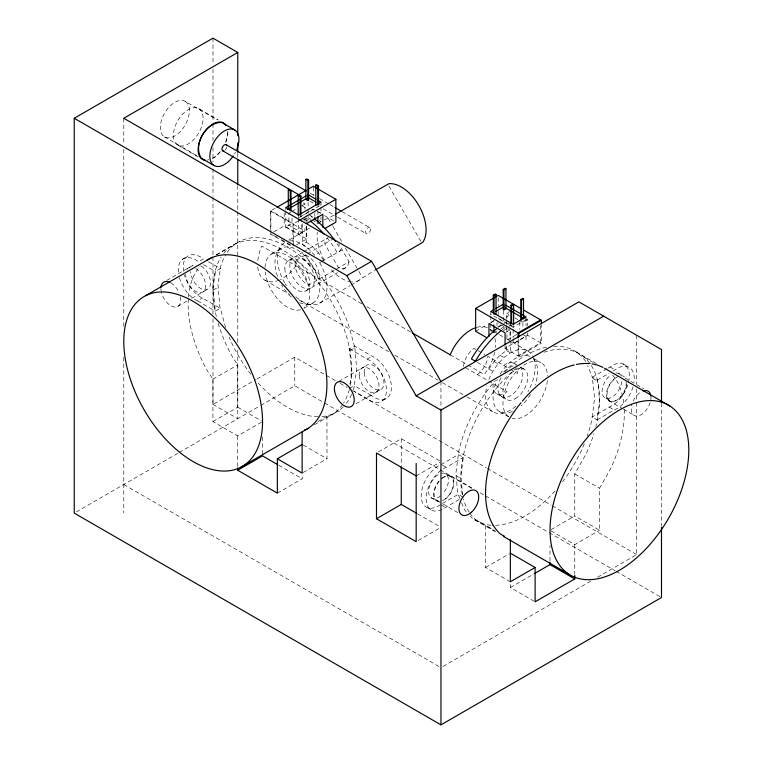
<?xml version="1.0" encoding="UTF-8"?>
<svg xmlns="http://www.w3.org/2000/svg" width="763" height="763" viewBox="0 0 763 763"><rect width="100%" height="100%" fill="white"/><g stroke="black" fill="none" stroke-linecap="round" stroke-linejoin="round"><path stroke-width="0.57" stroke-dasharray="3.81 2.86" d="M261.556 422.13L237.703 435.902L212.925 421.596L212.925 379.192L208.471 372.668A98.122 56.653 60 0 1 188.347 298.257M212.925 421.596L237.77 407.251L237.77 364.848L233.316 358.324A98.122 56.653 60 0 1 218.104 323.092M510.342 581.788L485.564 567.481L485.564 525.43L493.69 529.884M534.129 601.244L510.342 587.51L510.342 582.77M549.989 561.072L549.989 545.679M624.268 409.693A98.122 56.653 -60 0 1 610.495 468.959L599.546 488.234L599.546 530.285L574.768 515.979L574.768 473.928L585.717 454.653A98.122 56.653 -60 0 0 593.929 433.498M227.603 131.494L227.584 135.137L225.438 142.719M463.532 366.555L463.723 364.714A17.52 10.119 -60 0 1 472.45 349.521L474.042 348.348L477.123 350.122M493.27 383.722L493.051 385.82A17.52 10.119 -60 0 0 505.488 392.878L507.099 391.705L464.524 367.127M334.204 238.38L294.976 261.032L295.195 266.831A17.52 10.119 60 0 0 307.203 284.303L308.815 284.981L349.063 261.747L338.686 243.778M349.063 261.747L347.642 266.115L341.605 270.312M440.251 504.782A24.53 14.163 -60 0 1 421.195 495.225A24.53 14.163 -60 0 1 441.338 464.457L458.363 454.529L463.322 457.39L460.871 476.246L462.578 494.844M607.081 368.691L592.307 377.218L594.615 398.162L592.155 417.046L597.105 419.908L599.565 401.042L597.753 381.281L597.267 380.079L592.307 377.218L587.644 365.696M208.413 261.776L220.431 268.643L215.481 271.504L213.02 287.537L215.328 311.161L220.288 308.3L202.319 297.99A24.53 14.163 60 0 1 184.379 274.775M349.969 383.923L351.724 372.487L349.425 348.863L354.375 346.001L372.344 356.311A24.53 14.163 60 0 1 391.39 387.881A24.53 14.163 60 0 1 371.247 395.377L366.288 398.238L354.27 391.362M295.977 265.772L294.814 267.479A35.041 20.229 -60 0 1 280.269 279.601M488.911 369.063L494.043 361.557L500.013 355.243L506.432 350.57L506.432 345.992M488.93 379.554A35.041 20.229 -60 0 1 492.869 371.352L498.001 363.846L503.981 357.532L510.39 352.859A35.041 20.229 -60 0 1 533.289 357.303M219.982 151.885L214.756 157.035L212.658 158.179M351.228 284.99L374.709 270.369M608.073 368.119L610.276 366.784A24.53 14.163 -60 0 1 628.454 382.521M459.231 499.479L445.211 507.643A24.53 14.163 -60 0 1 426.155 498.086A24.53 14.163 -60 0 1 446.298 467.318L463.322 457.39M613.023 370.98L615.226 369.645A24.53 14.163 -60 0 1 634.063 381.948M477.361 374.538L478.964 373.365A17.52 10.119 -60 0 0 487.681 358.162L487.872 356.331L509.703 368.93M503.78 365.515L505.383 364.332A17.52 10.119 -60 0 1 516.141 365.219M627.796 384.848A24.53 14.163 -60 0 1 609.179 407.118L592.155 417.046L591.707 420.48A98.122 56.653 -60 0 1 587.214 436.054M597.105 419.908L614.139 409.979A24.53 14.163 -60 0 0 633.671 384.218M349.912 350.627L354.862 347.737L348.433 324.475A98.122 56.653 60 0 0 287.498 247.117A98.122 56.653 60 0 0 226.373 253.669M182.223 259.487L187.183 256.626M270.436 229.329L270.436 211.017L275.939 207.841M166.773 280.402L188.633 267.784M189.1 267.555L194.06 264.694A14.02 8.097 60 0 0 192.352 265.953M216.415 254.775L233.316 245.018M216.234 254.937L239.773 241.346M290.913 212.066L288.9 213.23L288.9 225.247L301.786 232.686L301.786 220.669M291.924 211.494L296.96 208.585M301.995 205.676L305.009 203.931L305.009 209.396M317.77 206.296L318.514 205.867M277.036 237.198L270.436 233.907L292.992 246.926M273.955 231.876L284.189 225.962L306.745 238.981L306.745 223.53M300.298 216.663L313.307 209.157L316.378 210.931M298.695 217.884L320.994 205.009L319.01 203.864M298.486 220.86L292.992 224.036L292.992 245.781M302.797 220.087L308.853 216.597M288.738 240.135L310.093 227.813M318.219 223.12L321.271 221.356M292 217.999L292 223.464L285.81 227.04L298.695 234.479L304.885 230.903L304.885 225.438M316.864 223.988L320.994 221.604L320.994 217.026M324.323 219.591L328.29 218.371L334.442 214.823M177.817 306.402L187.746 300.67M191.723 298.371L207.145 289.435M271.561 254.041L281.471 248.318M213.239 290.083L218.189 287.222M179.419 277.637A24.53 14.163 60 0 0 197.369 300.851L202.557 298.056M296.511 244.894L306.745 238.981M323.655 260.383L318.553 252.915L314.585 255.204L308.605 248.9L302.282 244.284L306.24 241.995L306.163 215.614M288.443 260.545L302.673 252.324M303.693 251.742L327.069 238.237M319.687 262.672L322.663 260.956M336.969 243.502A70.082 40.468 60 0 1 341.204 250.312L337.236 252.601A70.082 40.468 60 0 0 327.67 238.457M306.039 290.846L337.551 272.649M304.094 308.099L313.011 302.949M319.716 303.178L350.217 285.572M212.925 379.192L237.77 364.848M212.991 318.781L212.991 404.39L255.92 379.612M256.94 379.02L294.766 357.179L335.958 380.966M76.29 511.925L178.313 453.031M179.238 452.488L259.725 406.021M260.755 405.43L294.766 385.792L323.607 402.444M349.425 348.863L367.156 359.106L372.106 356.245M338.829 381.414L361.538 368.3M361.281 368.519L366.23 365.658M349.263 388.501L354.223 385.639L356.683 369.597L354.862 347.737M318.028 421.51L326.974 416.35L331.438 414.977A98.122 56.653 60 0 0 342.463 404.743M490.943 322.396L493.919 320.679L493.919 323.96M506.804 318.705L506.804 313.24L509.627 311.609M475.654 331.304L486.928 324.8M491.029 322.434L494.109 320.651M314.413 424.743L334.881 412.926M356.016 403.751L376.664 391.829M376.922 391.61L381.881 388.749M505.936 317.313L508.911 315.596M497.753 326.898L500.728 325.181M493.919 332.697L496.885 330.98M500.852 328.691L503.828 326.974M382.521 400.537L387.47 397.676M503.313 330.703L507.414 328.338M526.003 319.745L513.117 327.184L490.819 314.308M506.06 332.267L510.018 329.978L510.018 339.812M518.878 320.212L522.903 322.539L527.624 319.821L527.624 325.763M516.837 334.48L506.928 340.203L506.928 328.185L498.001 323.035M505.068 345.916L505.068 348.29L527.624 335.272L541.377 343.207L541.377 324.895M508.988 341.395L513.117 343.779L526.003 336.34L526.003 339.773M303.121 472.526L326.974 458.754L326.974 416.35M277.351 493.127L302.196 478.782L302.196 474.042M505.068 348.29L518.821 356.226L541.377 343.207M378.467 451.858L401.262 438.696L439.946 461.024M416.178 475.921L439.965 462.187M597.267 380.079L609.084 373.26M418.162 540.519L439.974 527.929M485.564 567.481L509.312 553.766M551.02 529.694L574.768 515.979M550.981 530.857L574.768 544.591L599.546 530.285M510.342 587.51L533.719 574.014M443.017 666.433L591.382 580.777M597.563 577.21L636.714 554.606L636.714 402.015M321.757 261.49L341.204 250.312M345.687 267.956L343.131 268.767L338.543 267.813L324.714 243.864L324.904 242.243A17.52 10.119 60 0 1 328.09 237.655M207.202 160.154L208.89 159.677M367.156 359.106L367.385 359.173A24.53 14.163 60 0 1 386.44 390.742A24.53 14.163 60 0 1 366.288 398.238M305.496 254.956C314.184 259.134 320.059 269.301 319.325 278.915L305.496 254.956L307.098 255.634M469.846 513.137A98.122 56.653 -60 0 0 475.635 519.746L485.764 525.306M203.463 264.637L215.481 271.504M371.247 395.377L354.223 385.639L353.774 388.567A98.122 56.653 60 0 1 352.096 393.25M198.723 108.642A21.03 12.141 -60 0 1 192.057 141.212A21.03 12.141 -60 0 1 173.85 130.692A21.03 12.141 -60 0 1 198.723 108.642L218.342 119.963M185.361 101.479A20.553 11.865 -60 0 1 178.284 133.458A20.553 11.865 -60 0 1 160.898 122.471A20.553 11.865 -60 0 1 185.361 101.479L217.341 119.886M622.98 363.884L627.939 366.745M310.303 193.287L314.404 195.662M319.535 198.618L328.767 203.95M329.797 204.541L333.898 206.916M342.11 211.656L369.807 227.651A3.5 2.022 -60 0 1 368.701 233.077A3.5 2.022 -60 0 1 365.668 231.323A3.5 2.022 -60 0 1 369.807 227.651M610.038 366.984L614.997 369.845M525.612 318.657L527.624 319.821M618.078 373.155L623.037 376.016M625.078 377.981L643.905 388.853M575.788 351.695L596.256 363.512M584.696 357.704L592.622 362.282M506.804 313.24L508.816 314.404M514.853 317.885L517.877 319.63M309.873 201.136L317.055 205.285M323.216 208.833L336.55 216.539M337.58 217.131L366.307 233.716M303.121 202.844L305.009 203.931M318.886 211.942L320.87 213.087M317.408 211.523L320.479 213.297M324.58 215.662L335.863 222.176M508.416 323.102L510.39 324.246L510.39 326.535M510.886 325.324L511.63 325.753M498.21 318.285L511.515 325.973M301.91 205.724L306.869 208.585M522.903 334.556L526.003 336.34M508.005 328.815L510.018 329.978M309.101 214.737L314.051 217.598M319.01 220.459L320.994 221.604M307.985 217.665L310.961 219.382M311.953 219.954L316.903 222.815M177.703 145.056L198.351 156.978M304.885 219.458L308.5 221.404M490.304 329.406L494.367 331.752M495.387 332.344L498.439 334.099M499.45 334.69L505.554 338.209M506.565 338.791L511.649 341.729M512.669 342.32L527.92 351.123M605.898 398.248L610.858 401.109M608.521 400.575L622.398 408.587M623.39 409.159L633.3 414.881M534.09 358.677L541.034 362.683M270.436 211.017L304.885 230.903M609.179 407.118L614.139 409.979M506.432 350.57L510.39 352.859L510.39 343.703M500.013 355.243L503.981 357.532M514.157 363.407L518.125 365.696M524.076 369.13L519.117 366.269A17.52 10.119 -60 0 1 519.384 386.135A17.52 10.119 -60 0 1 502.064 396.865A17.52 10.119 -60 0 1 501.043 377.475M478.143 350.713L484.915 354.614M510.695 369.502L517.61 373.498L517.829 371.39A17.52 10.119 -60 0 0 517.39 367.947M494.043 361.557L498.001 363.846M281.137 239.563L291.39 245.486M477.409 362.425L492.869 371.352M361.843 303.798L261.862 246.067L260.965 247.937A35.041 20.229 -60 0 0 257.713 261.986M366.831 306.678L411.238 332.315M450.18 354.795L466.813 364.399M467.833 364.991L484.305 374.499L488.272 368.691A35.041 20.229 -60 0 0 494.682 352.163M496.713 393.803L506.622 399.526M499.584 411.581L508.501 416.732M264.904 280.202L289.663 294.489M298.943 299.849L388.691 351.667M394.881 355.243L438.2 380.251M442.33 382.635L466.05 396.331M467.08 396.932L492.869 411.82M574.768 473.928L599.546 488.234M197.598 300.918L215.328 311.161M340.079 383.35L347.289 387.509M352.439 390.484L486.336 467.786M487.366 468.387L551.229 505.249M552.259 505.84L636.714 554.606M442.33 465.029L446.298 467.318M456.121 475.692L461.081 478.554M324.637 403.045L471.944 488.091M480.185 492.85L484.314 495.225M485.344 495.826L548.177 532.107M549.207 532.698L615.14 570.762M616.17 571.353L660.462 596.933M451.038 476.312L471.849 488.33M445.974 473.985L450.933 476.846M463.17 497.209L458.22 494.348L440.489 504.581L445.439 507.443M475.635 519.746L495.464 531.191M474.739 519.851L496.227 532.259M437.018 500.595L441.977 503.456M442.969 504.028L457.829 512.612M431.095 497.695L436.045 500.557M427.547 507.681L432.507 510.542M237.77 407.251L261.518 420.966M303.226 445.048L326.974 458.754M417.552 513.842L439.946 526.775M212.991 404.39L237.77 418.696L237.77 349.731M278.81 465.287L302.196 478.782M123.787 484.505L440.957 667.625M592.794 378.4L597.753 381.281M164.341 136.796L197.321 155.957M302.32 258.619L308.347 263.96L311.085 268.042M306.24 241.995L312.572 246.611L318.553 252.915M499.689 394.853L501.634 396.636M388.93 186.077L421.882 243.13M328.29 218.371L332.401 225.505M332.992 226.525L341.814 241.804M345.343 247.918L358.286 270.34M358.877 271.351L362.406 277.465M294.976 261.032L308.815 284.981M459.917 498.535L457.733 493.146L455.912 473.384L458.821 451.067A98.122 56.653 -60 0 1 495.473 380.613M461.605 502.712L464.152 508.988A98.122 56.653 -60 0 0 466.985 512.898M225.59 327.527L219.801 306.526L217.98 284.675L220.888 265.705A98.122 56.653 60 0 1 225.762 254.642M302.215 223.635L302.282 244.284M661.492 403.207L661.492 525.993M636.714 335.253L636.714 384.132M636.714 388.901L636.714 400.823M574.768 544.591L574.768 574.186M540.633 325.61L540.633 342.778L518.077 355.796L518.077 338.629M527.624 332.887L527.624 335.272M526.003 316.883L526.003 326.039M522.903 322.539L522.903 328.004M519.813 321.843L519.813 329.492M518.821 339.058L518.821 356.226M513.117 324.323L513.117 327.756M513.117 329.559L513.117 338.057M513.117 339.039L513.117 343.779M510.39 331.113L510.39 339.125M509.894 324.857L509.894 327.041M506.804 319.792L506.804 325.257M506.432 321.957L506.432 324.246M506.432 325.391L506.432 331.113M503.704 310.427L503.704 323.464M498.21 297.684L498.21 305.696M498.21 311.418L498.21 315.996M497.009 322.463L497.009 325.744M490.819 311.447L490.819 314.881M490.819 316.025L490.819 322.892M490.819 323.798L490.819 330.904M440.957 381.5L440.957 408.596M401.262 438.696L401.262 465.697M320.994 202.147L320.994 205.581M320.994 207.374L320.994 212.448M317.894 211.37L317.894 214.651M314.795 213.163L314.795 216.444M313.307 187.412L313.307 195.423M308.109 202.309L308.109 208.442M308.109 209.424L308.109 214.165M304.885 218.886L304.885 221.07M298.695 215.023L298.695 217.312M298.695 218.456L298.695 234.479M294.766 357.179L294.766 385.792M293.44 245.524L293.44 223.778L270.884 210.76L270.884 233.65M285.81 207.584L285.81 209.873M285.81 211.017L285.81 230.474M284.189 212.887L284.189 225.962M262.548 436.951L262.548 455.892M237.77 153.525L237.77 158.284M237.77 185.638L237.77 210.607M237.77 211.799L237.77 342.597M237.703 435.902L237.703 466.689M212.991 38.15L212.991 64.311M212.991 69.071L212.991 122.576M212.991 123.768L212.991 140.411M212.991 147.545L212.991 161.813M212.991 168.947L212.991 196.301M212.991 197.493L212.991 255.758M212.991 256.94L212.991 314.022M123.787 118.265L123.787 144.426M123.787 149.186L123.787 326.354M123.787 357.275L123.787 513.117M216.33 316.407A98.122 56.653 60 0 1 221.117 257.007M223.721 253.335A98.122 56.653 60 0 1 309.721 272.153A98.122 56.653 60 0 1 349.654 388.396M349.387 389.426A98.122 56.653 60 0 1 343.627 402.988M195.643 268.481A14.02 8.097 60 0 1 205.562 285.648A14.02 8.097 60 0 1 195.643 291.371A14.02 8.097 60 0 1 185.733 274.203M187.059 269.244A14.02 8.097 60 0 1 191.246 267.126M188.442 297.074A98.122 56.653 60 0 1 200.421 265.877M626.108 381.681A14.02 8.097 -60 0 1 616.876 400.089A14.02 8.097 -60 0 1 606.394 394.376A14.02 8.097 -60 0 1 617.458 376.96M650.887 395.987A14.02 8.097 -60 0 1 639.928 415.33A14.02 8.097 -60 0 1 631.878 404.38M633.137 401.042A14.02 8.097 -60 0 1 639.652 392.802M441.462 478.878A14.02 8.097 -60 0 1 453.928 482.245A14.02 8.097 -60 0 1 442.302 500.719M439.068 501.224A14.02 8.097 -60 0 1 439.068 481.405M180.383 296.836A14.02 8.097 60 0 1 173.373 306.802A14.02 8.097 60 0 1 161.231 291.704M161.041 290.617A14.02 8.097 60 0 1 160.898 288.548M170.807 282.825A14.02 8.097 60 0 1 179.047 292.668M543.971 352.239A98.122 56.653 -60 0 1 595.836 426.66M469.216 512.192A98.122 56.653 -60 0 1 463.37 498.964M462.283 494.472A98.122 56.653 -60 0 1 516.713 367.89M612.517 375.081A98.122 56.653 -60 0 1 623.981 405.201M588.902 363.56A98.122 56.653 -60 0 1 591.153 363.789M227.86 132.571A21.03 12.141 -60 0 1 225.867 142.309M220.421 151.732A21.03 12.141 -60 0 1 210.083 159.667M308.347 263.96A17.52 10.119 60 0 1 309.349 288.643A17.52 10.119 60 0 1 290.007 268.338A17.52 10.119 60 0 1 305.353 260.822M306.249 218.132A70.082 40.468 60 0 1 308.662 219.83M319.716 262.72A35.041 20.229 60 0 1 323.655 299.525A35.041 20.229 60 0 1 295.786 296.769M286.468 285.867A35.041 20.229 60 0 1 285.257 283.931M284.675 282.949A35.041 20.229 60 0 1 284.675 242.481M289.806 240.898A35.041 20.229 60 0 1 308.605 248.9M311.018 216.396A70.082 40.468 60 0 1 312.63 217.541M359.363 280.288A35.041 20.229 60 0 1 352.315 281.919M351.323 281.852A35.041 20.229 60 0 1 330.16 268.423M324.323 260.059A35.041 20.229 60 0 1 317.274 232.028M343.216 406.87A98.122 56.653 60 0 1 320.183 416.665M318.047 416.703A98.122 56.653 60 0 1 257.665 382.435M250.836 374.204A98.122 56.653 60 0 1 229.158 337.208M351.619 394.376A98.122 56.653 60 0 1 344.037 406.03M300.431 309.759A31.541 18.207 60 0 1 265.219 271.952M265.047 267.374A31.541 18.207 60 0 1 295.777 262.396A31.541 18.207 60 0 1 303.893 308.157M183.616 271.313A24.53 14.163 60 0 1 203.406 258.915L198.447 261.776A24.53 14.163 60 0 0 178.656 274.175M201.232 266.01A14.02 8.097 60 0 1 210.512 283.187A14.02 8.097 60 0 1 200.545 288.471A14.02 8.097 60 0 1 190.693 271.609M277.522 276.292A31.541 18.207 60 0 1 289.826 247.069A31.541 18.207 60 0 1 319.134 283.388A31.541 18.207 60 0 1 298.209 301.919M291.466 297.179A31.541 18.207 60 0 1 281.471 284.742M504.868 371.858A17.52 10.119 -60 0 1 513.547 365.811M533.68 358.248A35.041 20.229 -60 0 1 527.92 391.581M515.912 406.174A35.041 20.229 -60 0 1 492.001 411.257A35.041 20.229 -60 0 1 486.928 385.83M498.353 327.375A70.082 40.468 -60 0 1 505.621 322.434M502.321 329.664A70.082 40.468 -60 0 1 505.535 327.327M489.999 329.454A35.041 20.229 -60 0 1 493.642 334.413M494.939 338.41A35.041 20.229 -60 0 1 495.368 347.566M477.161 327.241A35.041 20.229 -60 0 1 487.338 327.747M279.191 280.088A35.041 20.229 -60 0 1 257.741 266.592M553.738 346.278A98.122 56.653 -60 0 1 586.375 362.549M584.267 443.847A98.122 56.653 -60 0 1 561.673 482.941M555.044 490.933A98.122 56.653 -60 0 1 492.116 525.287M490.981 525.221A98.122 56.653 -60 0 1 470.218 516.322M503.532 372.23A98.122 56.653 -60 0 1 547.691 347.012M508.692 416.798A31.541 18.207 -60 0 1 516.818 371.037A31.541 18.207 -60 0 1 547.538 376.016M547.376 380.584A31.541 18.207 -60 0 1 512.154 418.391M620.805 375.797A14.02 8.097 -60 0 1 626.127 378.953M626.766 384.466A14.02 8.097 -60 0 1 615.579 400.689A14.02 8.097 -60 0 1 607.129 392.659A14.02 8.097 -60 0 1 618.307 376.436M615.846 372.935A14.02 8.097 -60 0 1 621.168 376.092M621.807 381.605A14.02 8.097 -60 0 1 611.487 397.418A14.02 8.097 -60 0 1 602.083 391.839A14.02 8.097 -60 0 1 610.762 375.053M441.71 473.165A14.02 8.097 -60 0 1 448.425 479.364A14.02 8.097 -60 0 1 442.931 493.566M440.48 495.94A14.02 8.097 -60 0 1 428.644 492.316A14.02 8.097 -60 0 1 439.164 474.052M442.397 477.962A14.02 8.097 -60 0 1 453.403 482.712A14.02 8.097 -60 0 1 442.855 500.49M438 501.405A14.02 8.097 -60 0 1 433.766 492.106A14.02 8.097 -60 0 1 441.539 478.611M533.394 358.715A31.541 18.207 -60 0 1 535.063 384.924M530.523 394.385A31.541 18.207 -60 0 1 521.119 405.811M512.44 411.486A31.541 18.207 -60 0 1 497.409 379.345M500.175 374.156A31.541 18.207 -60 0 1 530.275 356.521M235.49 152.219A20.553 11.865 -60 0 1 234.451 154.097M226.802 147.106A3.5 2.022 -60 0 1 225.047 150.139M359.268 375.806A14.02 8.097 60 0 0 375.081 392.649A14.02 8.097 60 0 0 372.954 371.753A14.02 8.097 60 0 0 359.268 375.806M284.847 268.605A17.52 10.119 60 0 0 303.483 291.657A17.52 10.119 60 0 0 303.388 266.821A17.52 10.119 60 0 0 284.847 268.605M364.218 372.945A14.02 8.097 60 0 0 380.031 389.788A14.02 8.097 60 0 0 377.914 368.891A14.02 8.097 60 0 0 364.218 372.945M515.406 398.601A17.52 10.119 -60 0 0 526.05 370.942A17.52 10.119 -60 0 0 504.591 383.436A17.52 10.119 -60 0 0 515.406 398.601"/><path stroke-width="1.14" d="M416.178 475.921L376.483 453.003L376.483 518.745L416.178 541.663L416.178 463.475M574.768 575.378L574.768 578.926L549.989 564.62L549.989 562.255M450.18 354.795L453.222 348.462A35.041 20.229 -60 0 1 476.122 327.546M661.492 527.185L661.492 597.524L440.957 724.85L74.23 513.117L74.23 118.265L212.991 38.15L237.77 52.456L237.77 135.69M237.77 52.456L123.787 118.265L371.581 261.327L440.957 381.5M202.834 159.162L213.898 165.409M289.024 209.157L288.28 209.587L288.28 189.558L289.024 189.129M305.877 179.4L306.621 178.971L308.605 180.116L308.605 200.144L307.861 200.574L305.877 199.429L305.877 179.4L307.861 180.545L308.605 180.116M290.264 190.702L291.008 190.273L291.008 210.302L290.264 210.731L290.264 190.702L288.28 189.558M276.95 207.259L306.24 190.349M308.252 189.176L313.307 186.267L335.863 199.286L335.863 222.176L324.857 228.528M298.199 215.309L298.199 195.28L298.943 194.851L300.918 195.996L300.918 214.842M315.787 205.152L315.787 185.123L316.531 184.694L318.514 185.838L318.514 204.684M298.199 195.28L300.183 196.425L300.918 195.996M315.787 185.123L317.77 186.267L318.514 185.838M306.077 195.881L285.81 207.584L298.695 215.023L320.994 202.147L318.018 200.431M287.832 209.272L306.077 198.742M305.877 199.429L306.621 199M145.619 295.701L212.143 257.293M299.497 220.278L335.863 199.286M306.745 223.53L322.854 214.231L322.854 227.307M335.462 214.222L388.92 183.673A35.041 20.229 60 0 1 418.83 205.495A35.041 20.229 60 0 1 422.769 242.3L375.739 269.768M74.23 118.265L346.803 275.634L371.581 261.327M493.299 312.811L493.299 295.138L495.282 293.993L496.026 294.423L496.026 314.451M503.208 289.415L505.192 288.271L505.936 288.7L505.936 308.729L503.952 309.873L503.208 309.444L503.208 289.415L503.952 289.845L505.936 288.7M493.299 295.138L494.043 295.567L496.026 294.423M486.908 337.809L475.654 331.304L475.654 308.414L498.21 295.395L521.434 308.805M493.795 309.73L490.819 311.447L513.117 324.323L526.003 316.883L505.735 305.181M495.778 308.586L503.704 304.008L503.704 307.441M495.778 311.447L503.704 306.869M510.886 324.151L510.886 305.295L512.87 304.151L513.613 304.58L513.613 324.609M523.523 298.858L521.549 300.002L521.549 320.031L520.805 319.602L520.805 299.573L522.779 298.428L523.523 298.858L523.523 318.886M510.886 305.295L511.63 305.725L513.613 304.58M240.717 467.29A98.122 56.653 60 0 0 213.144 316.311A98.122 56.653 60 0 0 125.637 360.889A98.122 56.653 60 0 0 240.717 467.29L308.271 428.291M237.703 467.872L237.703 470.237L262.548 455.892L277.799 464.696M237.703 470.237L277.351 493.127L277.351 458.792L302.196 444.447M540.633 319.888L518.077 332.906L518.077 337.484M475.654 308.414L518.821 333.336L541.377 320.317L541.377 323.75M346.803 275.634L416.178 395.806L578.888 301.862L661.492 349.559L661.492 402.015M416.178 395.806L440.957 410.113L603.667 316.168M376.483 518.745L401.262 504.438L416.531 513.251M574.768 578.926L535.121 601.816L535.121 567.481L510.342 581.788L510.342 539.737M534.739 573.423L549.989 564.62M304.361 430.008L306.583 429.321A98.122 56.653 60 0 0 305.601 314.318A98.122 56.653 60 0 0 206.544 260.565M203.893 159.801L201.194 158.179C192.724 144.617 206.029 121.536 222.09 122.509L224.789 124.131L225.781 125.695M504.467 536.275L500.414 534.052A98.122 56.653 -60 0 1 520.967 402.797M520.805 299.573L521.549 300.002M523.456 309.978L541.377 320.317M226.163 144.712L306.192 190.922M334.928 207.507L341.08 211.065M505.735 308.042L523.981 318.581M505.192 308.3L505.936 308.729M316.035 199.286L308.109 194.708L308.109 198.142M604.439 368.243L669.943 406.059A98.122 56.653 -60 0 1 635.341 558.926A98.122 56.653 -60 0 1 552.975 505.43A98.122 56.653 -60 0 1 669.943 406.059M308.109 197.569L316.035 202.147M222.653 150.778L298.591 194.622M475.511 361.328L471.391 358.944A70.082 40.468 -60 0 1 496.761 328.634M412.106 332.811L450.342 354.89M503.399 536.399L568.902 574.215M510.342 553.175L535.121 567.481M277.351 458.792L302.129 473.098L302.129 431.868M223.53 123.444L234.928 130.091M518.821 333.336L518.821 336.769M511.63 305.725L511.63 323.398M505.068 344.723L505.068 332.84L488.959 323.541L488.959 336.617M503.952 289.845L503.952 309.873M494.043 295.567L494.043 314.423M493.919 325.048L493.919 332.697M440.957 410.113L440.957 724.85M401.262 466.87L401.262 504.438M317.894 216.835L317.894 222.3M317.77 186.267L317.77 205.113M314.795 217.531L314.795 219.715M307.861 180.545L307.861 200.574M300.183 196.425L300.183 215.271M237.77 142.824L237.77 152.342M237.77 159.477L237.77 184.446M643.095 390.933A14.02 8.097 -60 0 1 650.887 395.987M522.417 401.042A98.122 56.653 -60 0 1 574.291 364.924M576.466 364.437A98.122 56.653 -60 0 1 588.902 363.56M592.26 363.941A98.122 56.653 -60 0 1 602.904 367.451M160.926 287.575A14.02 8.097 60 0 1 169.939 282.367M205.562 160.316A21.03 12.141 -60 0 1 202.481 135.089A21.03 12.141 -60 0 1 225.867 125.142M310.264 221.032A70.082 40.468 60 0 1 324.113 234.165M314.232 218.743A70.082 40.468 60 0 1 335.682 241.623M475.349 361.233A70.082 40.468 -60 0 1 500.728 330.923M233.297 155.9A20.553 11.865 -60 0 1 210.35 160.116A20.553 11.865 -60 0 1 226.516 129.92A20.553 11.865 -60 0 1 236.826 149.31M223.769 150.883A3.5 2.022 -60 0 1 222.443 147.145A3.5 2.022 -60 0 1 226.554 145.075M334.442 389.616A14.02 8.097 60 0 0 349.969 407.041A14.02 8.097 60 0 0 348.557 386.469A14.02 8.097 60 0 0 334.442 389.616M471.372 512.335A14.02 8.097 -60 0 0 475.816 490.619A14.02 8.097 -60 0 0 459.231 505.325A14.02 8.097 -60 0 0 471.372 512.335"/></g></svg>
